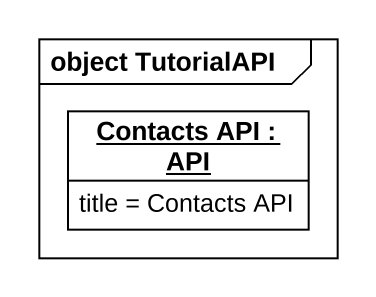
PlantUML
@startuml
mainframe object TutorialAPI
hide circle
hide empty members
object "Contacts API : API" as Contacts_API {
  title = Contacts API
}
@enduml
